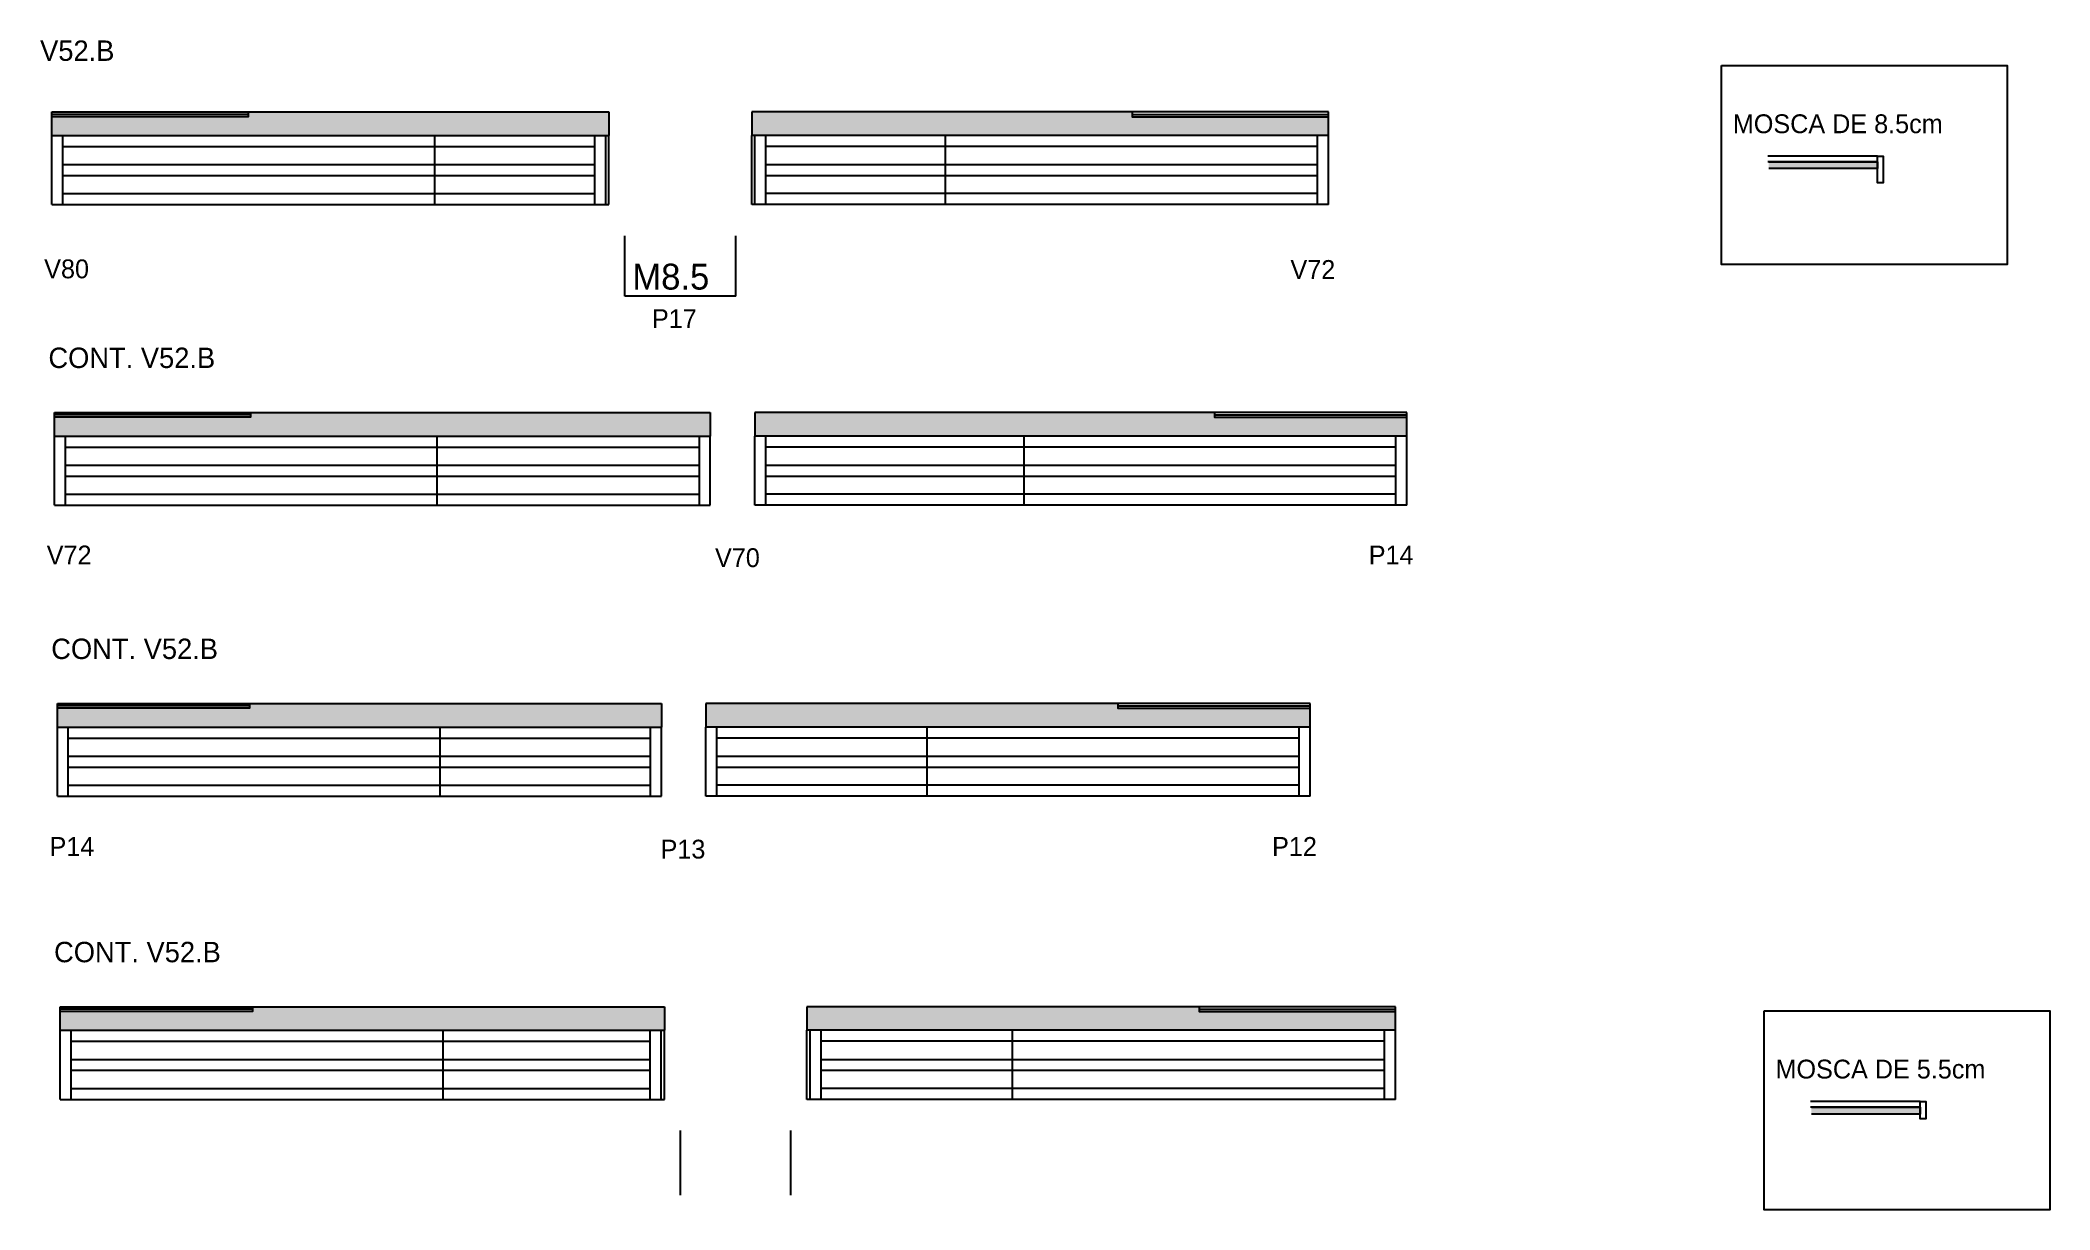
# Model space of a CAD drawing. Header units: metres. Extents: x 2715 to 8725, y 7639 to 9542.
# Drawn here: x 2715 to 3995, y 7639 to 8384 of the extents above.
import ezdxf

# ---------------------------------------------------------------- set-up
doc = ezdxf.new("R2010")
doc.units = ezdxf.units.M
for name, color, linetype in [('5', 7, 'Continuous'), ('COTA', 7, 'Continuous'), ('Cotas', 7, 'Continuous'), ('Hachura', 7, 'Continuous'), ('Madeira', 7, 'Continuous'), ('NOMENCLATURA', 7, 'Continuous'), ('Painéis', 7, 'Continuous'), ('SARR_2.2x7', 7, 'Continuous'), ('SARR_EDITAR', 7, 'Continuous'), ('TEXTO PILAR', 7, 'Continuous'), ('Texto Seção', 7, 'Continuous')]:
    doc.layers.add(name, color=color, linetype=linetype)

msp = doc.modelspace()

# ---------------------------------------------------------------- hatches: boundary and pattern name
at = {"layer": 'COTA'}
h = msp.add_hatch(color=7, dxfattribs=at)
h.dxf.hatch_style = 1
h.paths.add_polyline_path([(2847.1, 8335.5), (2722.1, 8335.5), (2722.1, 8335.5), (2722.1, 8323.5), (2722.1, 8323.5), (3077.1, 8323.5), (3077.1, 8323.5), (3077.1, 8338.5), (3077.1, 8338.5), (2847.1, 8338.5), (2847.1, 8338.5), (2847.1, 8335.5)])
h = msp.add_hatch(color=7, dxfattribs=at)
h.dxf.hatch_style = 1
h.paths.add_polyline_path([(3410.6, 8335.5), (3535.6, 8335.5), (3535.6, 8335.5), (3535.6, 8323.5), (3535.6, 8323.5), (3168.1, 8323.5), (3168.1, 8323.5), (3168.1, 8338.5), (3168.1, 8338.5), (3410.6, 8338.5), (3410.6, 8338.5), (3410.6, 8335.5)])
h = msp.add_hatch(color=7, dxfattribs=at)
h.dxf.hatch_style = 1
h.paths.add_polyline_path([(2848.7, 8143.9), (2723.7, 8143.9), (2723.7, 8143.9), (2723.7, 8131.9), (2723.7, 8131.9), (3141.7, 8131.9), (3141.7, 8131.9), (3141.7, 8146.9), (3141.7, 8146.9), (2848.7, 8146.9), (2848.7, 8146.9), (2848.7, 8143.9)])
h = msp.add_hatch(color=7, dxfattribs=at)
h.dxf.hatch_style = 1
h.paths.add_polyline_path([(3463.1, 8143.9), (3585.6, 8143.9), (3585.6, 8143.9), (3585.6, 8131.9), (3585.6, 8131.9), (3170.1, 8131.9), (3170.1, 8131.9), (3170.1, 8146.9), (3170.1, 8146.9), (3463.1, 8146.9), (3463.1, 8146.9), (3463.1, 8143.9)])
h = msp.add_hatch(color=7, dxfattribs=at)
h.dxf.hatch_style = 1
h.paths.add_polyline_path([(3110.6, 7946.4), (3110.6, 7961.4), (3110.6, 7961.4), (2848.1, 7961.4), (2848.1, 7961.4), (2848.1, 7958.4), (2848.1, 7958.4), (2725.6, 7958.4), (2725.6, 7958.4), (2725.6, 7946.4), (2725.6, 7946.4), (3110.6, 7946.4)])
h = msp.add_hatch(color=7, dxfattribs=at)
h.dxf.hatch_style = 1
h.paths.add_polyline_path([(3138.9, 7961.4), (3138.9, 7946.4), (3138.9, 7946.4), (3523.9, 7946.4), (3523.9, 7946.4), (3523.9, 7958.4), (3523.9, 7958.4), (3401.4, 7958.4), (3401.4, 7958.4), (3401.4, 7961.4), (3401.4, 7961.4), (3138.9, 7961.4)])
h = msp.add_hatch(color=7, dxfattribs=at)
h.dxf.hatch_style = 1
h.paths.add_polyline_path([(3112.4, 7753.1), (3112.4, 7768.1), (3112.4, 7768.1), (2849.9, 7768.1), (2849.9, 7768.1), (2849.9, 7765.1), (2849.9, 7765.1), (2727.4, 7765.1), (2727.4, 7765.1), (2727.4, 7753.1), (2727.4, 7753.1), (3112.4, 7753.1)])
h = msp.add_hatch(color=7, dxfattribs=at)
h.dxf.hatch_style = 1
h.paths.add_polyline_path([(3203.3, 7768.1), (3203.3, 7753.1), (3203.3, 7753.1), (3578.3, 7753.1), (3578.3, 7753.1), (3578.3, 7765.1), (3578.3, 7765.1), (3453.3, 7765.1), (3453.3, 7765.1), (3453.3, 7768.1), (3453.3, 7768.1), (3203.3, 7768.1)])
at = {"layer": 'Hachura'}
h = msp.add_hatch(color=7, dxfattribs=at)
h.dxf.hatch_style = 1
h.paths.add_polyline_path([(3816.2, 8306.8), (3816.2, 8302.4), (3816.2, 8302.4), (3885.5, 8302.4), (3885.5, 8302.4), (3885.5, 8306.8), (3885.5, 8306.8), (3816.2, 8306.8)])
h = msp.add_hatch(color=7, dxfattribs=at)
h.dxf.hatch_style = 1
h.paths.add_polyline_path([(3843.4, 7704.1), (3843.4, 7699.7), (3843.4, 7699.7), (3912.7, 7699.7), (3912.7, 7699.7), (3912.7, 7704.1), (3912.7, 7704.1), (3843.4, 7704.1)])

# ---------------------------------------------------------------- linework, layer by layer
at = {"layer": 'COTA', "color": 7, "lineweight": 25}
for p, q in [((2847.1, 8338.5), (3077.1, 8338.5)), ((3077.1, 8338.5), (3077.1, 8323.5)), ((3168.1, 8338.5), (3168.1, 8323.5)), ((3410.6, 8338.5), (3168.1, 8338.5)), ((2722.1, 8323.5), (2722.1, 8335.5)), ((3535.6, 8323.5), (3535.6, 8335.5)), ((2848.7, 8146.9), (3141.7, 8146.9)), ((3141.7, 8146.9), (3141.7, 8131.9)), ((3170.1, 8146.9), (3170.1, 8131.9)), ((3463.1, 8146.9), (3170.1, 8146.9)), ((2723.7, 8131.9), (2723.7, 8143.9)), ((3585.6, 8131.9), (3585.6, 8143.9)), ((2725.6, 7946.4), (2725.6, 7958.4)), ((2848.1, 7961.4), (3110.6, 7961.4)), ((3110.6, 7961.4), (3110.6, 7946.4)), ((3138.9, 7961.4), (3138.9, 7946.4)), ((3401.4, 7961.4), (3138.9, 7961.4)), ((3523.9, 7946.4), (3523.9, 7958.4)), ((2727.4, 7753.1), (2727.4, 7765.1)), ((2849.9, 7768.1), (3112.4, 7768.1)), ((3112.4, 7768.1), (3112.4, 7753.1)), ((3203.3, 7768.1), (3203.3, 7753.1)), ((3453.3, 7768.1), (3203.3, 7768.1)), ((3578.3, 7753.1), (3578.3, 7765.1))]:
    msp.add_line(p, q, dxfattribs=at)
at = {"layer": 'Cotas', "color": 7, "lineweight": 25}
for points in [[(3786.1, 8368.2), (3968.1, 8368.2), (3968.1, 8241.3), (3786.1, 8241.3)], [(3813.3, 7765.6), (3995.3, 7765.6), (3995.3, 7638.7), (3813.3, 7638.7)]]:
    msp.add_lwpolyline(points, close=True, dxfattribs=at)
at = {"layer": 'Madeira', "color": 7, "lineweight": 25}
for p, q in [((3816.2, 8306.8), (3885.5, 8306.8)), ((3885.5, 8302.4), (3816.2, 8302.4)), ((3885.5, 8306.8), (3885.5, 8302.4)), ((3843.4, 7704.1), (3912.7, 7704.1)), ((3912.7, 7699.7), (3843.4, 7699.7)), ((3912.7, 7704.1), (3912.7, 7699.7))]:
    msp.add_line(p, q, dxfattribs=at)
at = {"layer": 'NOMENCLATURA', "color": 7, "lineweight": 25}
for p, q in [((3087.3, 8221.1), (3087.3, 8259.5)), ((3157.9, 8221.1), (3157.9, 8259.5)), ((3157.9, 8221.1), (3087.3, 8221.1)), ((3122.6, 7648.1), (3122.6, 7689.2)), ((3193.1, 7648.1), (3193.1, 7689.2))]:
    msp.add_line(p, q, dxfattribs=at)
at = {"layer": 'Painéis', "color": 7, "lineweight": 25}
for p, q in [((2722.1, 8323.5), (3077.1, 8323.5)), ((2722.1, 8279.5), (2722.1, 8323.5)), ((2966.1, 8279.5), (2966.1, 8323.5)), ((3075.1, 8279.5), (3075.1, 8323.5)), ((3077.1, 8279.5), (3077.1, 8323.5)), ((3535.6, 8323.5), (3168.1, 8323.5)), ((3168.1, 8279.5), (3168.1, 8323.5)), ((3170.1, 8279.5), (3170.1, 8323.5)), ((3291.6, 8279.5), (3291.6, 8323.5)), ((3535.6, 8279.5), (3535.6, 8323.5)), ((3885.5, 8310.4), (3815.6, 8310.4)), ((3885.5, 8306.8), (3815.6, 8306.8)), ((2722.1, 8279.5), (3077.1, 8279.5)), ((3535.6, 8279.5), (3168.1, 8279.5)), ((2723.7, 8131.9), (3141.7, 8131.9)), ((2723.7, 8087.9), (2723.7, 8131.9)), ((2967.7, 8087.9), (2967.7, 8131.9)), ((3141.7, 8087.9), (3141.7, 8131.9)), ((3585.6, 8131.9), (3170.1, 8131.9)), ((3170.1, 8087.9), (3170.1, 8131.9)), ((3341.6, 8087.9), (3341.6, 8131.9)), ((3585.6, 8087.9), (3585.6, 8131.9)), ((2723.7, 8087.9), (3141.7, 8087.9)), ((3585.6, 8087.9), (3170.1, 8087.9)), ((2725.6, 7946.4), (3110.6, 7946.4)), ((2725.6, 7902.4), (2725.6, 7946.4)), ((2969.6, 7902.4), (2969.6, 7946.4)), ((3110.6, 7902.4), (3110.6, 7946.4)), ((3523.9, 7946.4), (3138.9, 7946.4)), ((3138.9, 7902.4), (3138.9, 7946.4)), ((3279.9, 7902.4), (3279.9, 7946.4)), ((3523.9, 7902.4), (3523.9, 7946.4)), ((2725.6, 7902.4), (3110.6, 7902.4)), ((3523.9, 7902.4), (3138.9, 7902.4)), ((2727.4, 7753.1), (3112.4, 7753.1)), ((2727.4, 7709.1), (2727.4, 7753.1)), ((2971.4, 7709.1), (2971.4, 7753.1)), ((3110.4, 7709.1), (3110.4, 7753.1)), ((3112.4, 7709.1), (3112.4, 7753.1)), ((3578.3, 7753.1), (3203.3, 7753.1)), ((3203.3, 7709.1), (3203.3, 7753.1)), ((3205.3, 7709.1), (3205.3, 7753.1)), ((3334.3, 7709.1), (3334.3, 7753.1)), ((3578.3, 7709.1), (3578.3, 7753.1)), ((2727.4, 7709.1), (3112.4, 7709.1)), ((3578.3, 7709.1), (3203.3, 7709.1)), ((3912.7, 7707.7), (3842.8, 7707.7)), ((3912.7, 7704.1), (3842.8, 7704.1))]:
    msp.add_line(p, q, dxfattribs=at)
for points in [[(2722.1, 8338.5), (2847.1, 8338.5), (2847.1, 8335.5), (2722.1, 8335.5)], [(3535.6, 8338.5), (3410.6, 8338.5), (3410.6, 8335.5), (3535.6, 8335.5)], [(3885.5, 8310.4), (3889.1, 8310.4), (3889.1, 8293.4), (3885.5, 8293.4)], [(2723.7, 8146.9), (2848.7, 8146.9), (2848.7, 8143.9), (2723.7, 8143.9)], [(3585.6, 8146.9), (3463.1, 8146.9), (3463.1, 8143.9), (3585.6, 8143.9)], [(2725.6, 7961.4), (2848.1, 7961.4), (2848.1, 7958.4), (2725.6, 7958.4)], [(3523.9, 7961.4), (3401.4, 7961.4), (3401.4, 7958.4), (3523.9, 7958.4)], [(2727.4, 7768.1), (2849.9, 7768.1), (2849.9, 7765.1), (2727.4, 7765.1)], [(3578.3, 7768.1), (3453.3, 7768.1), (3453.3, 7765.1), (3578.3, 7765.1)], [(3912.7, 7707.7), (3916.3, 7707.7), (3916.3, 7696.7), (3912.7, 7696.7)]]:
    msp.add_lwpolyline(points, close=True, dxfattribs=at)
at = {"layer": 'SARR_2.2x7', "color": 7, "lineweight": 25}
for p, q in [((2729.1, 8279.5), (2729.1, 8323.5)), ((2729.1, 8316.5), (2966.1, 8316.5)), ((2966.1, 8316.5), (3068.2, 8316.5)), ((3068.2, 8279.5), (3068.2, 8323.5)), ((3177, 8279.5), (3177, 8323.5)), ((3291.6, 8316.5), (3177, 8316.5)), ((3528.6, 8316.5), (3291.6, 8316.5)), ((3528.6, 8279.5), (3528.6, 8323.5)), ((2729.1, 8305), (2966.1, 8305)), ((2966.1, 8305), (3068.2, 8305)), ((3177, 8305), (3291.6, 8305)), ((3291.6, 8305), (3528.6, 8305)), ((2729.1, 8298), (2966.1, 8298)), ((2729.1, 8286.5), (2966.1, 8286.5)), ((2966.1, 8298), (3068.2, 8298)), ((2966.1, 8286.5), (3068.2, 8286.5)), ((3177, 8298), (3291.6, 8298)), ((3291.6, 8286.5), (3177, 8286.5)), ((3291.6, 8298), (3528.6, 8298)), ((3528.6, 8286.5), (3291.6, 8286.5)), ((2730.7, 8087.9), (2730.7, 8131.9)), ((2730.7, 8124.9), (2967.7, 8124.9)), ((2967.7, 8124.9), (3134.8, 8124.9)), ((3134.8, 8087.9), (3134.8, 8131.9)), ((3177, 8087.9), (3177, 8131.9)), ((3341.6, 8124.9), (3177, 8124.9)), ((3578.6, 8124.9), (3341.6, 8124.9)), ((3578.6, 8087.9), (3578.6, 8131.9)), ((2730.7, 8113.4), (2967.7, 8113.4)), ((2967.7, 8113.4), (3134.8, 8113.4)), ((3177, 8113.4), (3341.6, 8113.4)), ((3341.6, 8113.4), (3578.6, 8113.4)), ((2730.7, 8106.4), (2967.7, 8106.4)), ((2730.7, 8094.9), (2967.7, 8094.9)), ((2967.7, 8106.4), (3134.8, 8106.4)), ((2967.7, 8094.9), (3134.8, 8094.9)), ((3177, 8106.4), (3341.6, 8106.4)), ((3341.6, 8094.9), (3177, 8094.9)), ((3341.6, 8106.4), (3578.6, 8106.4)), ((3578.6, 8094.9), (3341.6, 8094.9)), ((2732.5, 7902.4), (2732.5, 7946.4)), ((3103.6, 7902.4), (3103.6, 7946.4)), ((3145.9, 7902.4), (3145.9, 7946.4)), ((3516.9, 7902.4), (3516.9, 7946.4)), ((2732.5, 7939.4), (2969.6, 7939.4)), ((2732.5, 7927.9), (2969.6, 7927.9)), ((2969.6, 7939.4), (3103.6, 7939.4)), ((2969.6, 7927.9), (3103.6, 7927.9)), ((3279.9, 7939.4), (3145.9, 7939.4)), ((3145.9, 7927.9), (3279.9, 7927.9)), ((3516.9, 7939.4), (3279.9, 7939.4)), ((3279.9, 7927.9), (3516.9, 7927.9)), ((2732.5, 7920.9), (2969.6, 7920.9)), ((2969.6, 7920.9), (3103.6, 7920.9)), ((3145.9, 7920.9), (3279.9, 7920.9)), ((3279.9, 7920.9), (3516.9, 7920.9)), ((2732.5, 7909.4), (2969.6, 7909.4)), ((2969.6, 7909.4), (3103.6, 7909.4)), ((3279.9, 7909.4), (3145.9, 7909.4)), ((3516.9, 7909.4), (3279.9, 7909.4)), ((2734.3, 7709.1), (2734.3, 7753.1)), ((3103.4, 7709.1), (3103.4, 7753.1)), ((3212.3, 7709.1), (3212.3, 7753.1)), ((3571.4, 7709.1), (3571.4, 7753.1)), ((2734.3, 7746.1), (2971.4, 7746.1)), ((2971.4, 7746.1), (3103.4, 7746.1)), ((3334.3, 7746.1), (3212.3, 7746.1)), ((3571.4, 7746.1), (3334.3, 7746.1)), ((2734.3, 7734.6), (2971.4, 7734.6)), ((2734.3, 7727.6), (2971.4, 7727.6)), ((2971.4, 7734.6), (3103.4, 7734.6)), ((2971.4, 7727.6), (3103.4, 7727.6)), ((3212.3, 7734.6), (3334.3, 7734.6)), ((3212.3, 7727.6), (3334.3, 7727.6)), ((3334.3, 7734.6), (3571.4, 7734.6)), ((3334.3, 7727.6), (3571.4, 7727.6)), ((2734.3, 7716.1), (2971.4, 7716.1)), ((2971.4, 7716.1), (3103.4, 7716.1)), ((3334.3, 7716.1), (3212.3, 7716.1)), ((3571.4, 7716.1), (3334.3, 7716.1))]:
    msp.add_line(p, q, dxfattribs=at)
at = {"layer": 'SARR_EDITAR', "color": 7, "lineweight": 25}
for p, q in [((2847.1, 8337), (2722.1, 8337)), ((3410.6, 8337), (3535.6, 8337)), ((2848.7, 8145.4), (2723.7, 8145.4)), ((3463.1, 8145.4), (3585.6, 8145.4)), ((2848.1, 7959.9), (2725.6, 7959.9)), ((3401.4, 7959.9), (3523.9, 7959.9)), ((2849.9, 7766.6), (2727.4, 7766.6)), ((3453.3, 7766.6), (3578.3, 7766.6))]:
    msp.add_line(p, q, dxfattribs=at)

# ---------------------------------------------------------------- texts
at = {"layer": '5', "color": 7, "lineweight": 25}
for s, p in [('V80', (2717.2, 8232.5)), ('V72', (3511.4, 8232.1)), ('P17', (3104.5, 8200.8)), ('V72', (2718.8, 8050.1)), ('V70', (3144.7, 8048.4)), ('P14', (3561.3, 8050.1)), ('P14', (2720.6, 7864.3)), ('P12', (3499.7, 7864.3)), ('P13', (3110, 7862.6))]:
    msp.add_text(s, height=12, dxfattribs=at).set_placement(p)
at = {"layer": 'NOMENCLATURA', "color": 7, "lineweight": 25}
msp.add_text('M8.5', height=16.5, dxfattribs=at).set_placement((3092, 8225.3))
at = {"layer": 'TEXTO PILAR', "color": 7, "lineweight": 25}
for s, p in [('MOSCA DE 8.5cm', (3793.3, 8325)), ('MOSCA DE 5.5cm', (3820.5, 7722.4))]:
    msp.add_text(s, height=12, dxfattribs=at).set_placement(p)
at = {"layer": 'Texto Seção', "color": 7, "lineweight": 25}
for s, p in [('V52.B', (2714.6, 8371.1)), ('CONT. V52.B', (2719.9, 8175.3)), ('CONT. V52.B', (2721.7, 7989.8)), ('CONT. V52.B', (2723.5, 7796.5))]:
    msp.add_text(s, height=13, dxfattribs=at).set_placement(p)

doc.saveas('drawing.dxf')
